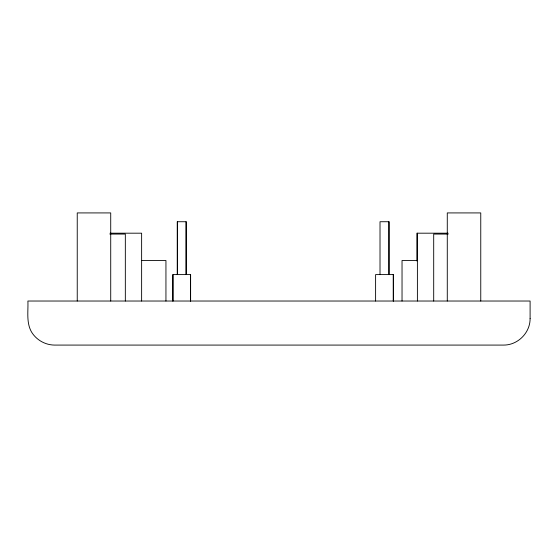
<?xml version="1.0" encoding="UTF-8"?>
<svg xmlns="http://www.w3.org/2000/svg" width="558" height="558" viewBox="0 0 558 558"><rect width="100%" height="100%" fill="white"/><g stroke="black" fill="none" stroke-linecap="round" stroke-linejoin="round"><path stroke-width="0.84" d="M110.066 233.188L141.627 233.188L141.627 301.027M448.109 233.188L416.882 233.188L416.882 261.018M109.856 234.067L125.334 234.067L125.334 301.027M448.193 234.067L433.699 234.067L433.699 301.027M141.676 260.495L165.942 260.495L165.942 301.027M417.635 260.495L402.032 260.495L402.032 301.027M480.759 301.027L480.759 212.919L447.279 212.919L447.279 301.027M417.398 233.188L417.398 301.027M393.536 301.027L393.536 274.592L375.604 274.592L375.604 301.027M393.223 274.592L393.223 301.027M389.128 274.592L389.128 221.728L380.012 221.728L380.012 274.592M388.821 221.728L388.821 274.592M190.62 301.027L190.62 274.592L172.854 274.592L172.854 301.027M190.48 274.592L190.48 301.027M186.212 274.592L186.212 221.728L177.263 221.728L177.263 274.592M186.072 221.728L186.072 274.592M177.402 221.728L177.402 274.592M172.994 274.592L172.994 301.027M110.721 301.027L110.721 212.919L77.241 212.919L77.241 301.027M530.1 318.646C530.191 332.791 517.817 345.165 503.672 345.081L54.328 345.081C45.024 344.921 36.228 339.843 31.443 331.864C26.163 322.433 28.332 311.315 27.9 301.027L530.1 301.027L530.1 318.646"/></g></svg>
